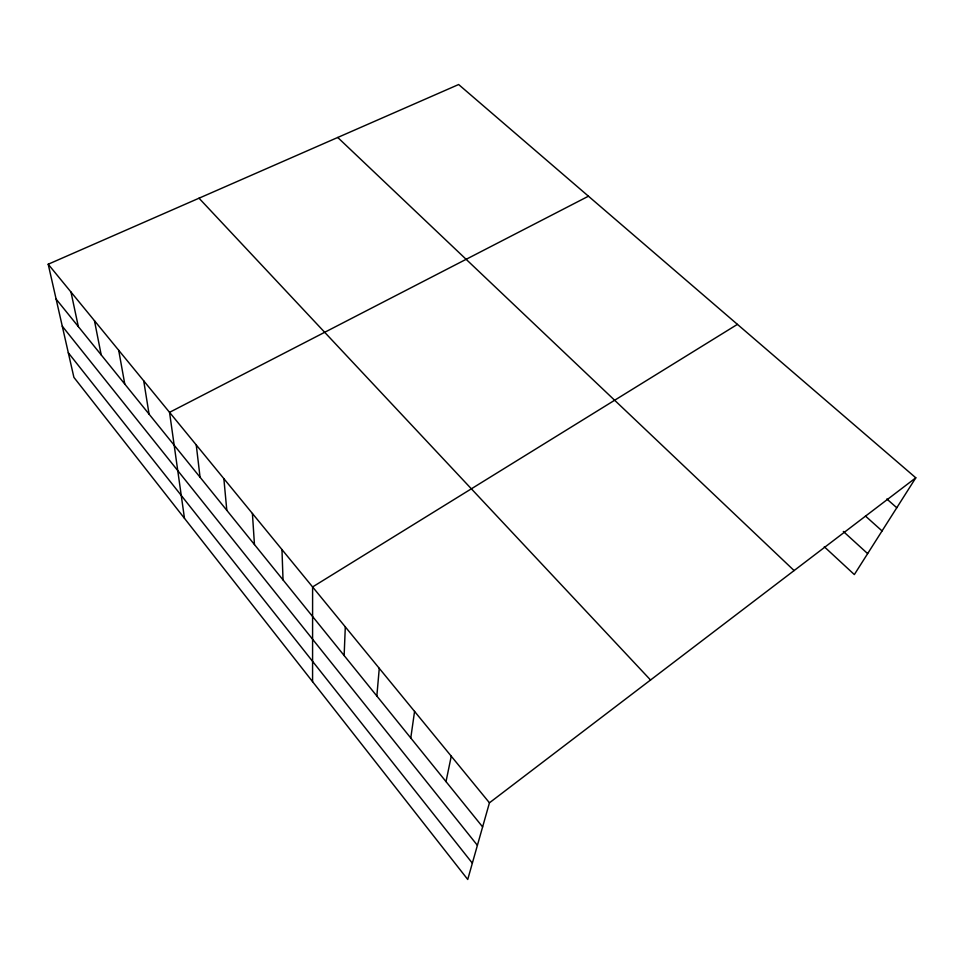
<?xml version="1.0" encoding="UTF-8"?>
<svg xmlns="http://www.w3.org/2000/svg" width="964" height="964" viewBox="0 0 964 964"><rect width="100%" height="100%" fill="white"/><g stroke="black" fill="none" stroke-linecap="round" stroke-linejoin="round"><path stroke-width="1.45" d="M312.577 681.669L312.601 586.943L737.424 324.362M344.136 655.532L345.305 626.877M376.84 696.008L379.274 668.329M410.772 738.002L414.568 711.408M446.007 781.611L451.26 756.198M915.8 477.807L489.447 802.807L467.733 879.469L73.903 377.37L48.2 264.232L458.635 84.531L915.8 477.807L854.345 574.568L824.28 546.745M588.45 196.198L169.543 412.351L184.473 518.343M886.832 498.991L896.785 507.751M865.479 516.077L882.06 530.935M843.319 531.453L867.648 553.625M337.737 137.466L794.107 570.567M199.018 198.198L650.543 680.006M48.2 264.232L489.447 802.807M56.129 299.117L482.615 826.907M62.274 326.194L477.397 845.332M68.311 352.776L472.348 863.178M70.975 292.032L78.325 326.579M94.46 320.699L101.196 354.897M118.693 350.281L124.778 384.07M143.708 380.804L149.083 414.159M196.246 444.934L200.066 477.252M223.853 478.626L226.817 510.354M252.411 513.487L254.46 544.552M281.97 549.576L283.03 579.918"/></g></svg>
